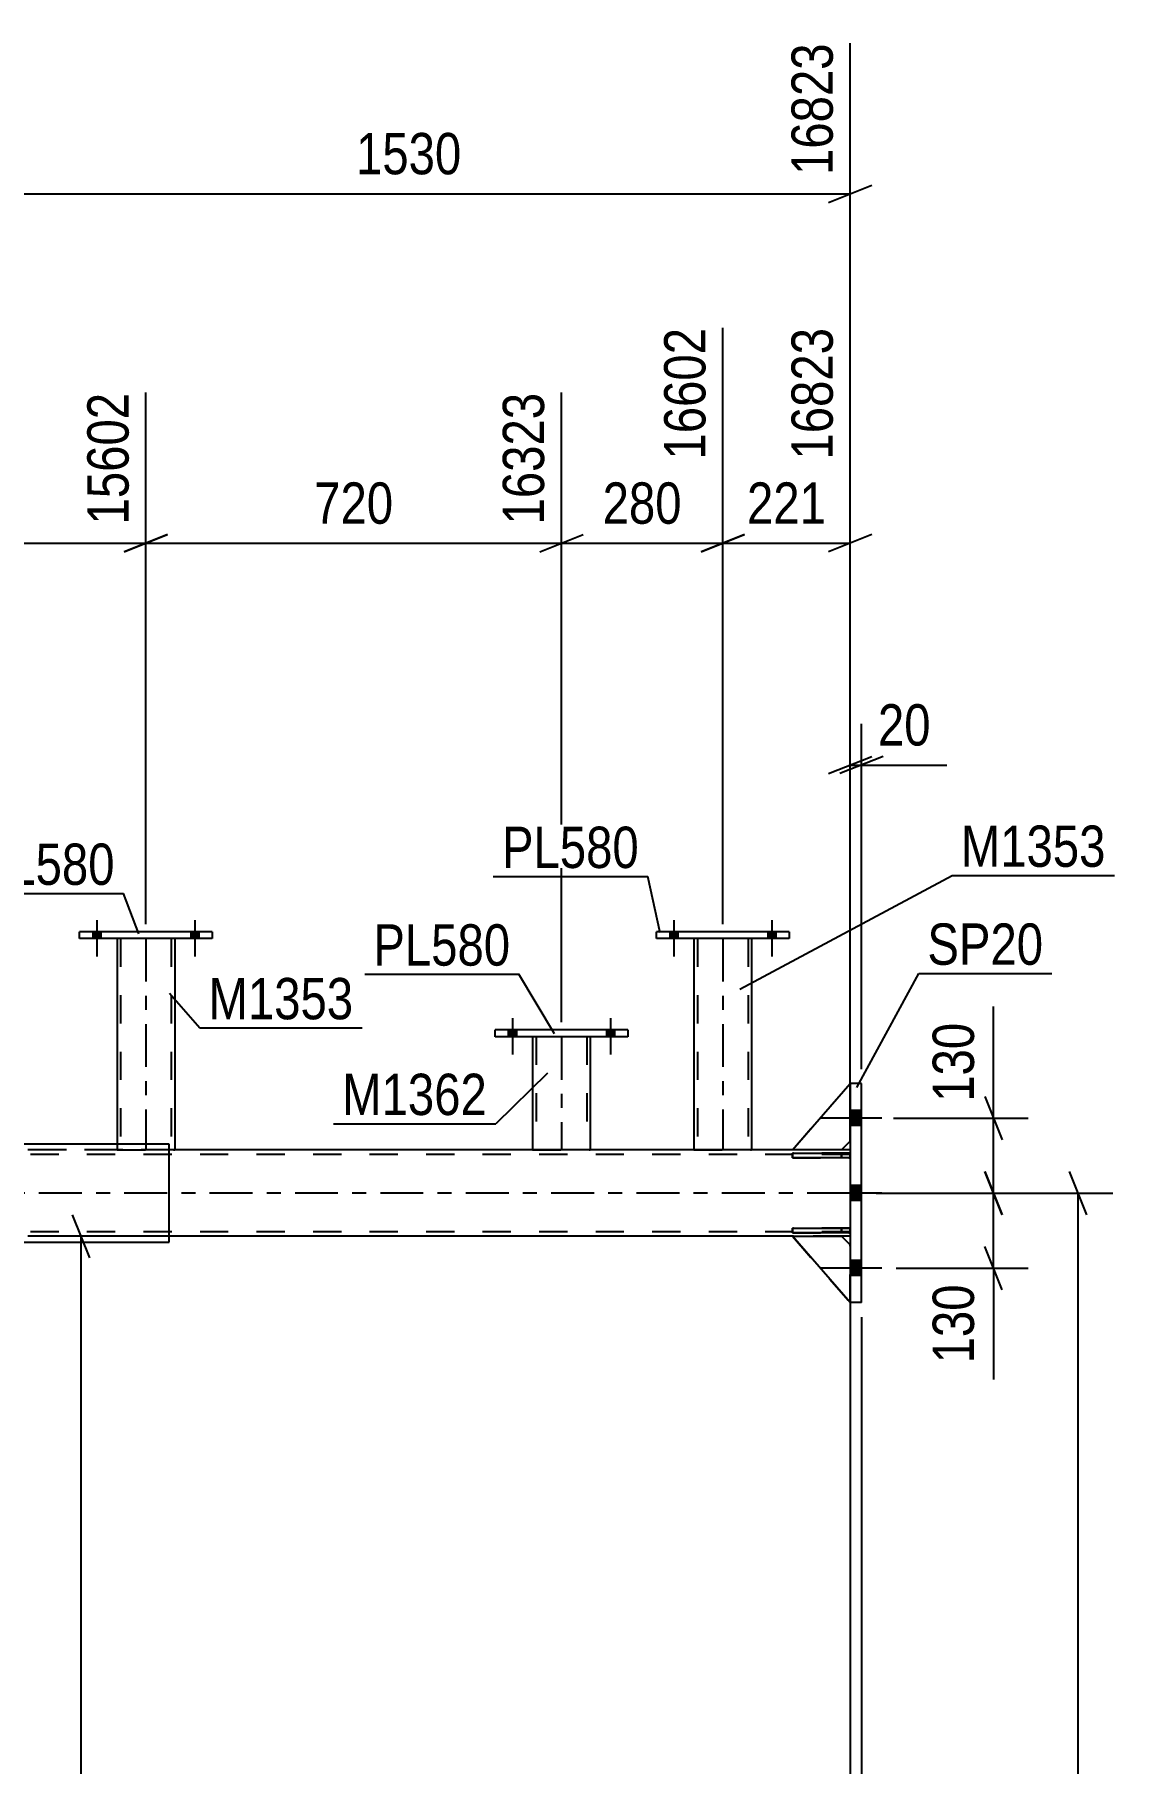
# Model space of a CAD drawing. Header units: millimetres. Extents: x -853 to 336, y -866 to -25.
# Drawn here: x -136.5 to -61.6, y -319.9 to -200 of the extents above; entities that cross this region are included whole.
import ezdxf

# ---------------------------------------------------------------- set-up
doc = ezdxf.new("R2010")
doc.units = ezdxf.units.MM
doc.linetypes.add('DXK_LINE_DOT2', pattern=[3.9198, 1.9599, -1.9599])
doc.linetypes.add('DXK_LINE_DOT3', pattern=[5.9187, 2.979, -0.9799, 0.9799, -0.9799])
doc.styles.add('Arial Narrow', font='ARIALN.TTF', dxfattribs={"height": 0.2})

# ---------------------------------------------------------------- blocks, each defined once
blk = doc.blocks.new('Part-570393679-12266 - 12244')
at = {"color": 2, "linetype": 'Continuous'}
for p, q in [((-79.97, -272.71), (-79.97, -287.91)), ((-79.17, -272.71), (-79.97, -272.71)), ((-79.17, -287.91), (-79.17, -272.71)), ((-79.17, -287.91), (-79.97, -287.91))]:
    blk.add_line(p, q, dxfattribs=at)
blk = doc.blocks.new('Part-570393679-12550 - 12244')
at = {"color": 2, "linetype": 'Continuous'}
for p, q in [((-83.97, -283.07), (-83.97, -282.75)), ((-83.97, -282.75), (-79.97, -282.75)), ((-79.97, -282.75), (-79.97, -283.07)), ((-79.97, -283.07), (-83.97, -283.07))]:
    blk.add_line(p, q, dxfattribs=at)
at = {"color": 7, "linetype": 'DXK_LINE_DOT2'}
blk.add_line((-80.57, -283.07), (-80.57, -282.75), dxfattribs=at)
blk = doc.blocks.new('Part-570393679-12329 - 12244')
at = {"color": 2, "linetype": 'Continuous'}
for p, q in [((-84.2, -262.19), (-93.4, -262.19)), ((-93.4, -262.67), (-93.4, -262.19)), ((-84.2, -262.19), (-84.2, -262.67)), ((-84.2, -262.67), (-93.4, -262.67))]:
    blk.add_line(p, q, dxfattribs=at)
blk = doc.blocks.new('Part-570393679-12335 - 12244')
at = {"color": 2, "linetype": 'Continuous'}
for p, q in [((-90.8, -262.67), (-90.8, -277.31)), ((-86.8, -262.67), (-86.8, -277.31))]:
    blk.add_line(p, q, dxfattribs=at)
at = {"color": 7, "linetype": 'DXK_LINE_DOT2'}
for p, q in [((-86.8, -262.67), (-90.8, -262.67)), ((-90.76, -262.67), (-90.8, -262.67)), ((-90.56, -262.67), (-90.56, -277.31)), ((-87.04, -262.67), (-87.04, -277.31)), ((-90.8, -277.31), (-90.8, -277.31)), ((-90.8, -277.31), (-86.8, -277.31)), ((-86.8, -277.31), (-86.8, -277.31)), ((-86.8, -277.31), (-86.8, -277.31))]:
    blk.add_line(p, q, dxfattribs=at)
at = {"color": 7, "linetype": 'DXK_LINE_DOT3'}
blk.add_line((-88.8, -262.67), (-88.8, -277.31), dxfattribs=at)
blk = doc.blocks.new('Part-570393679-12548 - 12244')
at = {"color": 2, "linetype": 'Continuous'}
for p, q in [((-83.97, -277.31), (-79.97, -272.71)), ((-79.97, -276.71), (-80.57, -277.31)), ((-80.57, -277.31), (-83.97, -277.31))]:
    blk.add_line(p, q, dxfattribs=at)
at = {"color": 7, "linetype": 'DXK_LINE_DOT2'}
blk.add_line((-79.97, -276.71), (-79.97, -272.71), dxfattribs=at)
blk = doc.blocks.new('Part-570393679-12443 - 12244')
at = {"color": 7, "linetype": 'DXK_LINE_DOT2'}
for p, q in [((-79.97, -277.63), (-752.89, -277.63)), ((-87.28, -277.31), (-742.57, -277.31)), ((-127.18, -277.31), (-166.88, -277.31)), ((-80.57, -277.31), (-83.97, -277.31)), ((-79.97, -277.31), (-79.97, -283.31)), ((-79.97, -282.99), (-752.89, -282.99)), ((-79.97, -283.31), (-742.57, -283.31)), ((-127.18, -283.31), (-148.72, -283.31)), ((-80.57, -283.31), (-83.97, -283.31))]:
    blk.add_line(p, q, dxfattribs=at)
at = {"color": 2, "linetype": 'Continuous'}
for p, q in [((-83.97, -277.31), (-127.18, -277.31)), ((-79.97, -277.31), (-80.57, -277.31)), ((-83.97, -283.31), (-127.18, -283.31)), ((-79.97, -283.31), (-80.57, -283.31))]:
    blk.add_line(p, q, dxfattribs=at)
at = {"color": 7, "linetype": 'DXK_LINE_DOT3'}
blk.add_line((-79.97, -280.31), (-752.89, -280.31), dxfattribs=at)
blk = doc.blocks.new('Part-570393679-12488 - 12244')
at = {"color": 7, "linetype": 'DXK_LINE_DOT2'}
for p, q in [((-79.97, -277.55), (-83.97, -277.55)), ((-83.97, -277.55), (-83.97, -277.87)), ((-83.97, -277.87), (-79.97, -277.87)), ((-80.57, -277.55), (-80.57, -277.87)), ((-79.97, -277.87), (-79.97, -277.55))]:
    blk.add_line(p, q, dxfattribs=at)
blk = doc.blocks.new('Part-570393679-12608 - 12244')
at = {"color": 7, "linetype": 'DXK_LINE_DOT2'}
for p, q in [((-79.97, -282.75), (-83.97, -282.75)), ((-83.97, -282.75), (-83.97, -283.07)), ((-80.57, -282.75), (-80.57, -283.07)), ((-79.97, -283.07), (-79.97, -282.75)), ((-83.97, -283.07), (-79.97, -283.07))]:
    blk.add_line(p, q, dxfattribs=at)
blk = doc.blocks.new('Part-570393679-12546 - 12244')
at = {"color": 2, "linetype": 'Continuous'}
for p, q in [((-83.97, -283.31), (-80.57, -283.31)), ((-79.97, -287.91), (-83.97, -283.31)), ((-80.57, -283.31), (-79.97, -283.91))]:
    blk.add_line(p, q, dxfattribs=at)
at = {"color": 7, "linetype": 'DXK_LINE_DOT2'}
blk.add_line((-79.97, -283.91), (-79.97, -287.91), dxfattribs=at)
blk = doc.blocks.new('Part-570393679-12547 - 12244')
at = {"color": 7, "linetype": 'DXK_LINE_DOT2'}
for p, q in [((-80.57, -283.31), (-83.97, -283.31)), ((-83.97, -283.31), (-79.97, -287.91)), ((-79.97, -283.91), (-80.57, -283.31)), ((-79.97, -287.91), (-79.97, -283.91))]:
    blk.add_line(p, q, dxfattribs=at)
blk = doc.blocks.new('Part-570393679-12549 - 12244')
at = {"color": 7, "linetype": 'DXK_LINE_DOT2'}
for p, q in [((-83.97, -277.31), (-79.97, -272.71)), ((-79.97, -272.71), (-79.97, -276.71)), ((-79.97, -276.71), (-80.57, -277.31)), ((-80.57, -277.31), (-83.97, -277.31))]:
    blk.add_line(p, q, dxfattribs=at)
blk = doc.blocks.new('Bolt-570393679-12570 - 12244')
at = {"linetype": 'Continuous'}
for points in [[(-79.17, -275.63), (-79.17, -274.59), (-79.97, -274.59), (-79.97, -275.63)], [(-79.17, -275.63), (-79.17, -274.59), (-79.97, -274.59), (-79.97, -275.63)], [(-79.17, -275.63), (-79.17, -274.59), (-79.97, -274.59), (-79.97, -275.63)], [(-79.17, -280.83), (-79.17, -279.79), (-79.97, -279.79), (-79.97, -280.83)], [(-79.17, -280.83), (-79.17, -279.79), (-79.97, -279.79), (-79.97, -280.83)], [(-79.17, -286.03), (-79.17, -284.99), (-79.97, -284.99), (-79.97, -286.03)], [(-79.17, -286.03), (-79.17, -284.99), (-79.97, -284.99), (-79.97, -286.03)], [(-79.17, -286.03), (-79.17, -284.99), (-79.97, -284.99), (-79.97, -286.03)]]:
    blk.add_hatch(color=1, dxfattribs=at).paths.add_polyline_path(points)
at = {"color": 1, "linetype": 'Continuous'}
for p, q in [((-77.77, -275.11), (-81.97, -275.11)), ((-77.77, -275.11), (-81.97, -275.11)), ((-77.77, -275.11), (-81.97, -275.11)), ((-79.17, -274.59), (-79.97, -274.59)), ((-79.17, -274.59), (-79.97, -274.59)), ((-79.17, -274.59), (-79.97, -274.59)), ((-79.17, -275.63), (-79.97, -275.63)), ((-79.17, -275.63), (-79.97, -275.63)), ((-79.17, -275.63), (-79.97, -275.63)), ((-77.77, -280.31), (-81.97, -280.31)), ((-77.77, -280.31), (-81.97, -280.31)), ((-79.17, -279.79), (-79.97, -279.79)), ((-79.17, -279.79), (-79.97, -279.79)), ((-79.17, -280.83), (-79.97, -280.83)), ((-79.17, -280.83), (-79.97, -280.83)), ((-79.17, -284.99), (-79.97, -284.99)), ((-79.17, -284.99), (-79.97, -284.99)), ((-79.17, -284.99), (-79.97, -284.99)), ((-77.77, -285.51), (-81.97, -285.51)), ((-77.77, -285.51), (-81.97, -285.51)), ((-77.77, -285.51), (-81.97, -285.51)), ((-79.17, -286.03), (-79.97, -286.03)), ((-79.17, -286.03), (-79.97, -286.03)), ((-79.17, -286.03), (-79.97, -286.03))]:
    blk.add_line(p, q, dxfattribs=at)
blk = doc.blocks.new('Part-570393679-12575 - 12244')
at = {"color": 2, "linetype": 'Continuous'}
for p, q in [((-83.97, -277.87), (-83.97, -277.55)), ((-83.97, -277.55), (-79.97, -277.55)), ((-79.97, -277.87), (-83.97, -277.87)), ((-79.97, -277.55), (-79.97, -277.87))]:
    blk.add_line(p, q, dxfattribs=at)
at = {"color": 7, "linetype": 'DXK_LINE_DOT2'}
blk.add_line((-80.57, -277.87), (-80.57, -277.55), dxfattribs=at)
blk = doc.blocks.new('Part-570393679-12592 - 12244')
at = {"color": 2, "linetype": 'Continuous'}
for p, q in [((-101.99, -269.47), (-101.99, -277.31)), ((-97.99, -269.47), (-97.99, -277.31))]:
    blk.add_line(p, q, dxfattribs=at)
at = {"color": 7, "linetype": 'DXK_LINE_DOT2'}
for p, q in [((-97.99, -269.47), (-101.99, -269.47)), ((-101.95, -269.47), (-101.99, -269.47)), ((-101.75, -269.47), (-101.75, -277.31)), ((-98.23, -269.47), (-98.23, -277.31)), ((-101.99, -277.31), (-101.99, -277.31)), ((-101.99, -277.31), (-97.99, -277.31)), ((-97.99, -277.31), (-97.99, -277.31)), ((-97.99, -277.31), (-97.99, -277.31))]:
    blk.add_line(p, q, dxfattribs=at)
at = {"color": 7, "linetype": 'DXK_LINE_DOT3'}
blk.add_line((-99.99, -269.47), (-99.99, -277.31), dxfattribs=at)
blk = doc.blocks.new('Part-570393679-12607 - 12244')
at = {"color": 2, "linetype": 'Continuous'}
for p, q in [((-95.39, -268.99), (-104.59, -268.99)), ((-104.59, -269.47), (-104.59, -268.99)), ((-95.39, -269.47), (-104.59, -269.47)), ((-95.39, -268.99), (-95.39, -269.47))]:
    blk.add_line(p, q, dxfattribs=at)
blk = doc.blocks.new('Bolt-570393679-12639 - 12244')
at = {"linetype": 'Continuous'}
for points in [[(-91.92, -262.19), (-92.48, -262.19), (-92.48, -262.67), (-91.92, -262.67)], [(-91.92, -262.19), (-92.48, -262.19), (-92.48, -262.67), (-91.92, -262.67)], [(-85.12, -262.19), (-85.68, -262.19), (-85.68, -262.67), (-85.12, -262.67)], [(-85.12, -262.19), (-85.68, -262.19), (-85.68, -262.67), (-85.12, -262.67)]]:
    blk.add_hatch(color=1, dxfattribs=at).paths.add_polyline_path(points)
at = {"color": 1, "linetype": 'Continuous'}
for p, q in [((-92.48, -262.19), (-92.48, -262.67)), ((-92.48, -262.19), (-92.48, -262.67)), ((-92.2, -261.39), (-92.2, -263.91)), ((-92.2, -261.39), (-92.2, -263.91)), ((-91.92, -262.19), (-91.92, -262.67)), ((-91.92, -262.19), (-91.92, -262.67)), ((-85.68, -262.19), (-85.68, -262.67)), ((-85.68, -262.19), (-85.68, -262.67)), ((-85.4, -261.39), (-85.4, -263.91)), ((-85.4, -261.39), (-85.4, -263.91)), ((-85.12, -262.19), (-85.12, -262.67)), ((-85.12, -262.19), (-85.12, -262.67))]:
    blk.add_line(p, q, dxfattribs=at)
blk = doc.blocks.new('Part-570393679-12944 - 12244')
at = {"color": 2, "linetype": 'Continuous'}
for p, q in [((-148.72, -276.91), (-148.72, -277.31)), ((-127.18, -276.91), (-148.72, -276.91)), ((-127.18, -283.71), (-127.18, -276.91)), ((-148.72, -282.59), (-148.72, -283.71)), ((-148.72, -283.71), (-127.18, -283.71))]:
    blk.add_line(p, q, dxfattribs=at)
at = {"color": 7, "linetype": 'DXK_LINE_DOT2'}
blk.add_line((-148.72, -277.31), (-148.72, -282.59), dxfattribs=at)
blk = doc.blocks.new('Bolt-570393679-12641 - 12244')
at = {"linetype": 'Continuous'}
for points in [[(-131.92, -262.19), (-132.48, -262.19), (-132.48, -262.67), (-131.92, -262.67)], [(-131.92, -262.19), (-132.48, -262.19), (-132.48, -262.67), (-131.92, -262.67)], [(-125.12, -262.19), (-125.68, -262.19), (-125.68, -262.67), (-125.12, -262.67)], [(-125.12, -262.19), (-125.68, -262.19), (-125.68, -262.67), (-125.12, -262.67)]]:
    blk.add_hatch(color=1, dxfattribs=at).paths.add_polyline_path(points)
at = {"color": 1, "linetype": 'Continuous'}
for p, q in [((-132.48, -262.19), (-132.48, -262.67)), ((-132.48, -262.19), (-132.48, -262.67)), ((-132.2, -261.39), (-132.2, -263.91)), ((-132.2, -261.39), (-132.2, -263.91)), ((-131.92, -262.19), (-131.92, -262.67)), ((-131.92, -262.19), (-131.92, -262.67)), ((-125.68, -262.19), (-125.68, -262.67)), ((-125.68, -262.19), (-125.68, -262.67)), ((-125.4, -261.39), (-125.4, -263.91)), ((-125.4, -261.39), (-125.4, -263.91)), ((-125.12, -262.19), (-125.12, -262.67)), ((-125.12, -262.19), (-125.12, -262.67))]:
    blk.add_line(p, q, dxfattribs=at)
blk = doc.blocks.new('Bolt-570393679-12725 - 12244')
at = {"linetype": 'Continuous'}
for points in [[(-103.11, -268.99), (-103.67, -268.99), (-103.67, -269.47), (-103.11, -269.47)], [(-103.11, -268.99), (-103.67, -268.99), (-103.67, -269.47), (-103.11, -269.47)], [(-96.31, -268.99), (-96.87, -268.99), (-96.87, -269.47), (-96.31, -269.47)], [(-96.31, -268.99), (-96.87, -268.99), (-96.87, -269.47), (-96.31, -269.47)]]:
    blk.add_hatch(color=1, dxfattribs=at).paths.add_polyline_path(points)
at = {"color": 1, "linetype": 'Continuous'}
for p, q in [((-103.39, -268.19), (-103.39, -270.71)), ((-103.39, -268.19), (-103.39, -270.71)), ((-96.59, -268.19), (-96.59, -270.71)), ((-96.59, -268.19), (-96.59, -270.71)), ((-103.67, -268.99), (-103.67, -269.47)), ((-103.67, -268.99), (-103.67, -269.47)), ((-103.11, -268.99), (-103.11, -269.47)), ((-103.11, -268.99), (-103.11, -269.47)), ((-96.87, -268.99), (-96.87, -269.47)), ((-96.87, -268.99), (-96.87, -269.47)), ((-96.31, -268.99), (-96.31, -269.47)), ((-96.31, -268.99), (-96.31, -269.47))]:
    blk.add_line(p, q, dxfattribs=at)
blk = doc.blocks.new('Part-570393679-12961 - 12244')
at = {"color": 2, "linetype": 'Continuous'}
for p, q in [((-130.8, -262.67), (-130.8, -276.91)), ((-126.8, -262.67), (-126.8, -277.31))]:
    blk.add_line(p, q, dxfattribs=at)
at = {"color": 7, "linetype": 'DXK_LINE_DOT2'}
for p, q in [((-126.8, -262.67), (-130.8, -262.67)), ((-130.8, -262.67), (-130.76, -262.67)), ((-130.56, -262.67), (-130.56, -277.31)), ((-127.04, -262.67), (-127.04, -277.31)), ((-130.8, -276.91), (-130.8, -277.31)), ((-130.8, -277.31), (-126.8, -277.31)), ((-126.8, -277.31), (-126.8, -277.31)), ((-126.8, -277.31), (-126.8, -277.31))]:
    blk.add_line(p, q, dxfattribs=at)
at = {"color": 7, "linetype": 'DXK_LINE_DOT3'}
blk.add_line((-128.8, -262.67), (-128.8, -277.31), dxfattribs=at)
blk = doc.blocks.new('Part-570393679-12912 - 12244')
at = {"color": 2, "linetype": 'Continuous'}
for p, q in [((-124.2, -262.19), (-133.4, -262.19)), ((-133.4, -262.67), (-133.4, -262.19)), ((-124.2, -262.19), (-124.2, -262.67)), ((-124.2, -262.67), (-133.4, -262.67))]:
    blk.add_line(p, q, dxfattribs=at)
blk = doc.blocks.new('StraightDimension-570393679-13716 - 12244')
at = {"color": 7, "linetype": 'Continuous'}
for p, q in [((-79.97, -271.71), (-79.97, -247.78)), ((-79.17, -271.71), (-79.17, -247.78)), ((-81.47, -251.23), (-78.47, -250.03)), ((-77.67, -250.03), (-80.67, -251.23)), ((-79.97, -250.63), (-79.17, -250.63)), ((-79.17, -250.63), (-73.26, -250.63)), ((-79.17, -250.63), (-73.26, -250.63))]:
    blk.add_line(p, q, dxfattribs=at)
at = {"color": 0}
blk.add_wipeout([(-73.79, -249.88), (-73.79, -245.68), (-78.64, -245.68), (-78.64, -249.88)], dxfattribs=at)
at = {"color": 3, "style": 'Arial Narrow'}
blk.add_text('20', height=2.863, dxfattribs=at).set_placement((-78.04, -249.28))
blk = doc.blocks.new('StraightDimension-570393679-13346 - 12244')
at = {"color": 7, "linetype": 'Continuous'}
for p, q in [((-70.63, -278.81), (-69.43, -281.81)), ((-78.17, -280.31), (-67.63, -280.31)), ((-70.03, -285.51), (-70.03, -280.31)), ((-69.43, -287.01), (-70.63, -284.01)), ((-76.77, -285.51), (-67.63, -285.51)), ((-70.03, -285.51), (-70.03, -293.24)), ((-70.03, -285.51), (-70.03, -293.24))]:
    blk.add_line(p, q, dxfattribs=at)
at = {"color": 0}
blk.add_wipeout([(-70.78, -286.03), (-74.98, -286.03), (-74.98, -292.72), (-70.78, -292.72)], dxfattribs=at)
at = {"color": 3, "style": 'Arial Narrow'}
blk.add_text('130', height=2.863, rotation=90.0002, dxfattribs=at).set_placement((-71.38, -292.12))
blk = doc.blocks.new('StraightDimension-570393679-13386 - 12244')
at = {"color": 7, "linetype": 'Continuous'}
blk.add_line((-79.17, -288.91), (-79.17, -444.23), dxfattribs=at)
blk = doc.blocks.new('StraightDimension-570393679-19877 - 12244')
at = {"color": 7, "linetype": 'Continuous'}
for p, q in [((-88.8, -261.67), (-88.8, -220.31)), ((-79.97, -276.31), (-79.97, -220.31)), ((-90.3, -235.85), (-87.3, -234.65)), ((-78.47, -234.65), (-81.47, -235.85)), ((-88.8, -235.25), (-79.97, -235.25))]:
    blk.add_line(p, q, dxfattribs=at)
at = {"color": 0}
blk.add_wipeout([(-81.04, -234.5), (-81.04, -230.3), (-87.72, -230.3), (-87.72, -234.5)], dxfattribs=at)
at = {"color": 3, "style": 'Arial Narrow'}
blk.add_text('221', height=2.863, dxfattribs=at).set_placement((-87.12, -233.9))
at = {"color": 0, "linetype": 'Continuous'}
blk.add_wipeout([(-80.57, -219.71), (-84.77, -219.71), (-84.77, -230.05), (-80.57, -230.05)], dxfattribs=at)
at = {"color": 3, "linetype": 'Continuous', "style": 'Arial Narrow'}
blk.add_text('16823', height=2.863, rotation=90.0002, dxfattribs=at).set_placement((-81.17, -229.45))
blk = doc.blocks.new('StraightDimension-570393679-19880 - 12244')
at = {"color": 7, "linetype": 'Continuous'}
for p, q in [((-151.07, -268.47), (-151.07, -224.81)), ((-128.8, -261.67), (-128.8, -224.81)), ((-149.57, -234.65), (-152.57, -235.85)), ((-130.3, -235.85), (-127.3, -234.65)), ((-151.07, -235.25), (-128.8, -235.25))]:
    blk.add_line(p, q, dxfattribs=at)
at = {"color": 0}
blk.add_wipeout([(-136.59, -234.5), (-136.59, -230.3), (-143.27, -230.3), (-143.27, -234.5)], dxfattribs=at)
at = {"color": 3, "style": 'Arial Narrow'}
blk.add_text('557', height=2.863, dxfattribs=at).set_placement((-142.67, -233.9))
at = {"color": 0, "linetype": 'Continuous'}
blk.add_wipeout([(-129.4, -224.21), (-133.6, -224.21), (-133.6, -234.55), (-129.4, -234.55)], dxfattribs=at)
at = {"color": 3, "linetype": 'Continuous', "style": 'Arial Narrow'}
blk.add_text('15602', height=2.863, rotation=90.0002, dxfattribs=at).set_placement((-130, -233.95))
blk = doc.blocks.new('StraightDimension-570393679-13338 - 12244')
at = {"color": 7, "linetype": 'Continuous'}
for p, q in [((-70.03, -275.11), (-70.03, -267.37)), ((-70.03, -275.11), (-70.03, -267.37)), ((-70.63, -273.61), (-69.43, -276.61)), ((-76.96, -275.11), (-67.63, -275.11)), ((-70.03, -280.31), (-70.03, -275.11)), ((-69.43, -281.81), (-70.63, -278.81)), ((-78.17, -280.31), (-67.63, -280.31))]:
    blk.add_line(p, q, dxfattribs=at)
at = {"color": 0}
blk.add_wipeout([(-70.78, -267.9), (-74.98, -267.9), (-74.98, -274.58), (-70.78, -274.58)], dxfattribs=at)
at = {"color": 3, "style": 'Arial Narrow'}
blk.add_text('130', height=2.863, rotation=90.0002, dxfattribs=at).set_placement((-71.38, -273.98))
blk = doc.blocks.new('StraightDimension-570393679-13375 - 12244')
at = {"color": 7, "linetype": 'Continuous'}
for p, q in [((-132.68, -284.81), (-133.88, -281.81)), ((-95.2, -283.31), (-136.13, -283.31)), ((-133.28, -402.31), (-133.28, -283.31))]:
    blk.add_line(p, q, dxfattribs=at)
blk = doc.blocks.new('StraightDimension-570393679-19878 - 12244')
at = {"color": 7, "linetype": 'Continuous'}
for p, q in [((-88.8, -261.67), (-88.8, -220.31)), ((-99.99, -268.47), (-99.99, -224.81)), ((-101.49, -235.85), (-98.49, -234.65)), ((-87.3, -234.65), (-90.3, -235.85)), ((-99.99, -235.25), (-88.8, -235.25))]:
    blk.add_line(p, q, dxfattribs=at)
at = {"color": 0}
blk.add_wipeout([(-91.05, -234.5), (-91.05, -230.3), (-97.73, -230.3), (-97.73, -234.5)], dxfattribs=at)
at = {"color": 3, "style": 'Arial Narrow'}
blk.add_text('280', height=2.863, dxfattribs=at).set_placement((-97.13, -233.9))
at = {"color": 0, "linetype": 'Continuous'}
blk.add_wipeout([(-89.4, -219.71), (-93.6, -219.71), (-93.6, -230.05), (-89.4, -230.05)], dxfattribs=at)
at = {"color": 3, "linetype": 'Continuous', "style": 'Arial Narrow'}
blk.add_text('16602', height=2.863, rotation=90.0002, dxfattribs=at).set_placement((-90, -229.45))
blk = doc.blocks.new('StraightDimension-570393679-14183 - 12244')
at = {"color": 7, "linetype": 'Continuous'}
for p, q in [((-141.17, -282.31), (-141.17, -200.58)), ((-79.97, -276.31), (-79.97, -200.58)), ((-139.67, -210.42), (-142.67, -211.62)), ((-81.47, -211.62), (-78.47, -210.42)), ((-141.17, -211.02), (-79.97, -211.02))]:
    blk.add_line(p, q, dxfattribs=at)
at = {"color": 0}
blk.add_wipeout([(-106.31, -210.27), (-106.31, -206.07), (-114.83, -206.07), (-114.83, -210.27)], dxfattribs=at)
at = {"color": 3, "style": 'Arial Narrow'}
blk.add_text('1530', height=2.863, dxfattribs=at).set_placement((-114.23, -209.67))
at = {"color": 0, "linetype": 'Continuous'}
blk.add_wipeout([(-80.57, -199.98), (-84.77, -199.98), (-84.77, -210.32), (-80.57, -210.32)], dxfattribs=at)
at = {"color": 3, "linetype": 'Continuous', "style": 'Arial Narrow'}
blk.add_text('16823', height=2.863, rotation=90.0002, dxfattribs=at).set_placement((-81.17, -209.72))
blk = doc.blocks.new('StraightDimension-570393679-14345 - 12244')
at = {"color": 7, "linetype": 'Continuous'}
for p, q in [((-63.55, -281.81), (-64.75, -278.81)), ((-78.17, -280.31), (-61.75, -280.31)), ((-64.15, -405.31), (-64.15, -280.31))]:
    blk.add_line(p, q, dxfattribs=at)
blk = doc.blocks.new('StraightDimension-570393679-14548 - 12244')
at = {"color": 7, "linetype": 'Continuous'}
for p, q in [((-79.97, -284.31), (-79.97, -336.74)), ((-121.46, -401.31), (-121.46, -331.49)), ((-119.96, -333.74), (-122.96, -334.94)), ((-121.46, -334.34), (-79.97, -334.34)), ((-81.47, -334.94), (-78.47, -333.74))]:
    blk.add_line(p, q, dxfattribs=at)
at = {"color": 0}
blk.add_wipeout([(-96.46, -333.59), (-96.46, -329.39), (-104.97, -329.39), (-104.97, -333.59)], dxfattribs=at)
at = {"color": 3, "style": 'Arial Narrow'}
blk.add_text('1037', height=2.863, dxfattribs=at).set_placement((-104.37, -332.99))
blk = doc.blocks.new('StraightDimension-570393679-19879 - 12244')
at = {"color": 7, "linetype": 'Continuous'}
for p, q in [((-128.8, -261.67), (-128.8, -224.81)), ((-99.99, -268.47), (-99.99, -224.81)), ((-127.3, -234.65), (-130.3, -235.85)), ((-101.49, -235.85), (-98.49, -234.65)), ((-128.8, -235.25), (-99.99, -235.25))]:
    blk.add_line(p, q, dxfattribs=at)
at = {"color": 0}
blk.add_wipeout([(-111.05, -234.5), (-111.05, -230.3), (-117.73, -230.3), (-117.73, -234.5)], dxfattribs=at)
at = {"color": 3, "style": 'Arial Narrow'}
blk.add_text('720', height=2.863, dxfattribs=at).set_placement((-117.13, -233.9))
at = {"color": 0, "linetype": 'Continuous'}
blk.add_wipeout([(-100.59, -224.21), (-104.79, -224.21), (-104.79, -234.55), (-100.59, -234.55)], dxfattribs=at)
at = {"color": 3, "linetype": 'Continuous', "style": 'Arial Narrow'}
blk.add_text('16323', height=2.863, rotation=90.0002, dxfattribs=at).set_placement((-101.19, -233.95))
blk = doc.blocks.new('Mark-570393679-12262 - 12244')
at = {"color": 30, "linetype": 'Continuous'}
for p, q in [((-79.51, -272.98), (-75.21, -265.08)), ((-75.21, -265.08), (-65.97, -265.08))]:
    blk.add_line(p, q, dxfattribs=at)
at = {"color": 0}
blk.add_wipeout([(-66.57, -264.48), (-66.57, -261.48), (-74.61, -261.48), (-74.61, -264.48)], dxfattribs=at)
blk.add_wipeout([(-66.57, -264.48), (-66.57, -261.48), (-74.61, -261.48), (-74.61, -264.48)], dxfattribs=at)
at = {"color": 3, "style": 'Arial Narrow'}
blk.add_text('SP20', height=2.863, dxfattribs=at).set_placement((-74.61, -264.48))
blk = doc.blocks.new('Mark-570393679-12325 - 12244')
at = {"color": 30, "linetype": 'Continuous'}
for p in [(-104.71, -258.37), (-93.13, -262.27)]:
    blk.add_line(p, (-94, -258.37), dxfattribs=at)
at = {"color": 0}
blk.add_wipeout([(-94.6, -257.77), (-94.6, -254.77), (-104.11, -254.77), (-104.11, -257.77)], dxfattribs=at)
blk.add_wipeout([(-94.6, -257.77), (-94.6, -254.77), (-104.11, -254.77), (-104.11, -257.77)], dxfattribs=at)
at = {"color": 3, "style": 'Arial Narrow'}
blk.add_text('PL580', height=2.863, dxfattribs=at).set_placement((-104.11, -257.77))
blk = doc.blocks.new('Mark-570393679-12331 - 12244')
at = {"color": 30, "linetype": 'Continuous'}
for p, q in [((-87.62, -266.18), (-72.89, -258.29)), ((-72.89, -258.29), (-61.64, -258.29))]:
    blk.add_line(p, q, dxfattribs=at)
at = {"color": 0}
blk.add_wipeout([(-62.24, -257.69), (-62.24, -254.69), (-72.29, -254.69), (-72.29, -257.69)], dxfattribs=at)
blk.add_wipeout([(-62.24, -257.69), (-62.24, -254.69), (-72.29, -254.69), (-72.29, -257.69)], dxfattribs=at)
at = {"color": 3, "style": 'Arial Narrow'}
blk.add_text('M1353', height=2.863, dxfattribs=at).set_placement((-72.29, -257.69))
blk = doc.blocks.new('Mark-570393679-12588 - 12244')
at = {"color": 30, "linetype": 'Continuous'}
for p in [(-100.95, -271.99), (-115.79, -275.5)]:
    blk.add_line(p, (-104.54, -275.5), dxfattribs=at)
at = {"color": 0}
blk.add_wipeout([(-105.14, -274.9), (-105.14, -271.9), (-115.19, -271.9), (-115.19, -274.9)], dxfattribs=at)
blk.add_wipeout([(-105.14, -274.9), (-105.14, -271.9), (-115.19, -271.9), (-115.19, -274.9)], dxfattribs=at)
at = {"color": 3, "style": 'Arial Narrow'}
blk.add_text('M1362', height=2.863, dxfattribs=at).set_placement((-115.19, -274.9))
blk = doc.blocks.new('Mark-570393679-12603 - 12244')
at = {"color": 30, "linetype": 'Continuous'}
for p in [(-113.63, -265.14), (-100.46, -269.26)]:
    blk.add_line(p, (-102.93, -265.14), dxfattribs=at)
at = {"color": 0}
blk.add_wipeout([(-103.53, -264.54), (-103.53, -261.54), (-113.03, -261.54), (-113.03, -264.54)], dxfattribs=at)
blk.add_wipeout([(-103.53, -264.54), (-103.53, -261.54), (-113.03, -261.54), (-113.03, -264.54)], dxfattribs=at)
at = {"color": 3, "style": 'Arial Narrow'}
blk.add_text('PL580', height=2.863, dxfattribs=at).set_placement((-113.03, -264.54))
blk = doc.blocks.new('Mark-570393679-12908 - 12244')
at = {"color": 30, "linetype": 'Continuous'}
for p in [(-141.06, -259.54), (-129.29, -262.33)]:
    blk.add_line(p, (-130.35, -259.54), dxfattribs=at)
at = {"color": 0}
blk.add_wipeout([(-130.95, -258.94), (-130.95, -255.94), (-140.46, -255.94), (-140.46, -258.94)], dxfattribs=at)
blk.add_wipeout([(-130.95, -258.94), (-130.95, -255.94), (-140.46, -255.94), (-140.46, -258.94)], dxfattribs=at)
at = {"color": 3, "style": 'Arial Narrow'}
blk.add_text('PL580', height=2.863, dxfattribs=at).set_placement((-140.46, -258.94))
blk = doc.blocks.new('Mark-570393679-12957 - 12244')
at = {"color": 30, "linetype": 'Continuous'}
for p, q in [((-127.16, -266.46), (-125.06, -268.86)), ((-125.06, -268.86), (-113.81, -268.86))]:
    blk.add_line(p, q, dxfattribs=at)
at = {"color": 0}
blk.add_wipeout([(-114.41, -268.26), (-114.41, -265.26), (-124.46, -265.26), (-124.46, -268.26)], dxfattribs=at)
blk.add_wipeout([(-114.41, -268.26), (-114.41, -265.26), (-124.46, -265.26), (-124.46, -268.26)], dxfattribs=at)
at = {"color": 3, "style": 'Arial Narrow'}
blk.add_text('M1353', height=2.863, dxfattribs=at).set_placement((-124.46, -268.26))

msp = doc.modelspace()

# ---------------------------------------------------------------- block references
for name in ['StraightDimension-570393679-13716 - 12244', 'Part-570393679-12912 - 12244', 'Bolt-570393679-12641 - 12244', 'Part-570393679-12329 - 12244', 'Bolt-570393679-12639 - 12244', 'Part-570393679-12961 - 12244', 'Part-570393679-12335 - 12244', 'Bolt-570393679-12725 - 12244', 'Part-570393679-12607 - 12244', 'Part-570393679-12592 - 12244', 'Part-570393679-12548 - 12244', 'Part-570393679-12549 - 12244', 'Part-570393679-12266 - 12244', 'Bolt-570393679-12570 - 12244', 'Part-570393679-12443 - 12244', 'Part-570393679-12944 - 12244', 'Part-570393679-12488 - 12244', 'Part-570393679-12575 - 12244', 'Part-570393679-12550 - 12244', 'Part-570393679-12608 - 12244', 'Part-570393679-12546 - 12244', 'Part-570393679-12547 - 12244']:
    msp.add_blockref(name, (0, 0))

# ---------------------------------------------------------------- next in the draw order: block references
for name in ['StraightDimension-570393679-19877 - 12244', 'StraightDimension-570393679-19880 - 12244', 'StraightDimension-570393679-13346 - 12244']:
    msp.add_blockref(name, (0, 0))

# ---------------------------------------------------------------- next in the draw order: block references
for name in ['StraightDimension-570393679-19878 - 12244', 'StraightDimension-570393679-13338 - 12244', 'StraightDimension-570393679-13386 - 12244']:
    msp.add_blockref(name, (0, 0))

# ---------------------------------------------------------------- next in the draw order: block references
msp.add_blockref('StraightDimension-570393679-13375 - 12244', (0, 0))

# ---------------------------------------------------------------- next in the draw order: block references
msp.add_blockref('StraightDimension-570393679-14183 - 12244', (0, 0))

# ---------------------------------------------------------------- next in the draw order: block references
for name in ['StraightDimension-570393679-19879 - 12244', 'Mark-570393679-12262 - 12244', 'Mark-570393679-12588 - 12244', 'StraightDimension-570393679-14345 - 12244']:
    msp.add_blockref(name, (0, 0))

# ---------------------------------------------------------------- next in the draw order: block references
for name in ['Mark-570393679-12325 - 12244', 'Mark-570393679-12331 - 12244', 'Mark-570393679-12908 - 12244', 'StraightDimension-570393679-14548 - 12244']:
    msp.add_blockref(name, (0, 0))

# ---------------------------------------------------------------- next in the draw order: block references
msp.add_blockref('Mark-570393679-12603 - 12244', (0, 0))

# ---------------------------------------------------------------- next in the draw order: block references
msp.add_blockref('Mark-570393679-12957 - 12244', (0, 0))

doc.saveas('drawing.dxf')
